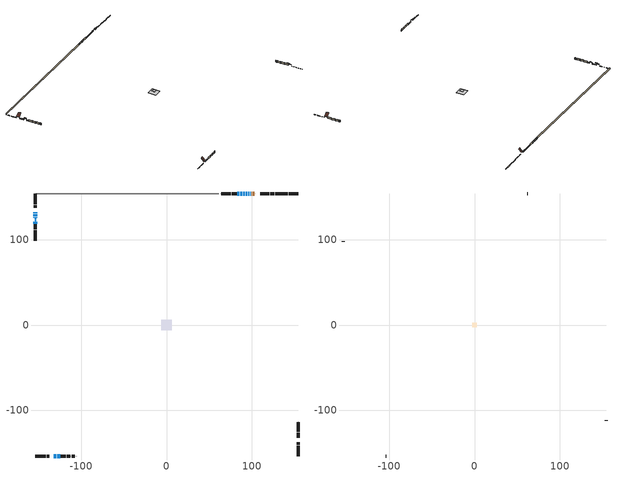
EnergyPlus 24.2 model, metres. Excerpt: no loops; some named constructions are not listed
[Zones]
conditioned space
 floor outside (Floor1 construction): -0.43,-0.43 -0.43,0.43 0.43,0.43 0.43,-0.43 z0.31
 floor adiabatic (Floor3 construction): -2.56,-2.56 -2.56,2.56 2.56,2.56 2.56,-2.56 z0.31
 floor adiabatic (Floor4 construction): -3.22,-3.22 -3.22,3.22 3.22,3.22 3.22,-3.22 z0.31
 floor adiabatic (AdiabaticFloorConstruction): -6.18,-6.18 -6.18,6.18 6.18,6.18 6.18,-6.18 z0.31
 floor foundation (Slab1 construction): -2.68,-2.68 -2.68,2.68 2.68,2.68 2.68,-2.68 z-0.73
 floor foundation (Slab1 construction 1): -3.12,-3.12 -3.12,3.12 3.12,3.12 3.12,-3.12 z-0.46
 wall outside (RimJoist1 construction): 126.28,154.05 121.39,154.05 / -154.05,-154.05 -149.16,-154.05 / -154.05,154.05 -154.05,149.16 / 154.05,-154.05 154.05,-149.16 z0.31:0.61
 wall outside (RimJoist2 construction): 120.46,154.05 113.48,154.05 / -148.23,-154.05 -141.24,-154.05 / -154.05,148.23 -154.05,141.24 / 154.05,-148.23 154.05,-141.24 z0.31:0.61
 wall outside (RimJoist3 construction): 112.55,154.05 109.86,154.05 / -140.32,-154.05 -137.63,-154.05 / -154.05,140.32 -154.05,137.63 / 154.05,-140.32 154.05,-137.63 z0.31:0.61
 wall outside (AdiabaticWallConstruction 1): 104.1,154.05 103.81,154.05 / 102.88,154.05 101.67,154.05 / 100.74,154.05 99.87,154.05 z0.31:2.34
 wall outside (AdiabaticWallConstruction): 98.95,154.05 98.15,154.05 / 97.23,154.05 95.78,154.05 / 94.85,154.05 92.57,154.05 / 91.64,154.05 91.18,154.05 / 90.25,154.05 89.74,154.05 / -154.05,131.86 -154.05,130.85 / -154.05,129.93 -154.05,127.12 / -131.86,-154.05 -129.06,-154.05 / 88.82,154.05 86.27,154.05 / -154.05,126.19 -154.05,125.79 / -128.14,-154.05 -127.67,-154.05 / -126.74,-154.05 -124.71,-154.05 / -154.05,120.93 -154.05,120.46 / 85.35,154.05 84.71,154.05 / 83.78,154.05 82.95,154.05 z0.31:1.53; -154.05,119.53 -154.05,118.67 z0.31:1.43
 wall outside (Wall1 construction): 82.02,154.05 76.29,154.05 / -123.78,-154.05 -118.04,-154.05 / -154.05,117.74 -154.05,112 / 154.05,-131.86 154.05,-126.13 z0.31:2.75
 wall outside (Wall2 construction): 75.36,154.05 71.27,154.05 / -117.11,-154.05 -113.03,-154.05 / -154.05,111.08 -154.05,106.99 / 154.05,-125.2 154.05,-121.11 z0.31:2.75
 wall outside (Wall3 construction): 70.34,154.05 70.19,154.05 / -112.1,-154.05 -111.95,-154.05 / -154.05,106.06 -154.05,105.91 / 154.05,-120.18 154.05,-120.03 z0.31:2.75
 wall outside (Wall4 construction): 69.26,154.05 65.47,154.05 / -111.02,-154.05 -107.22,-154.05 / -154.05,104.98 -154.05,101.18 / 154.05,-119.1 154.05,-115.3 z0.31:2.75
 wall outside (Wall6 construction): 64.54,154.05 64.31,154.05 / -106.29,-154.05 -106.06,-154.05 / -154.05,100.25 -154.05,100.02 / 154.05,-114.38 154.05,-114.15 z0.31:2.75
 wall outside (Wall7 construction): 63.38,154.05 63.27,154.05 / -105.13,-154.05 -105.02,-154.05 / -154.05,99.1 -154.05,98.98 / 154.05,-113.22 154.05,-113.1 z0.31:2.75
 wall foundation (FoundationWall1 construction): 154.05,154.05 143.07,154.05 z-0.73:0.31
 wall foundation (FoundationWall2 construction): 142.14,154.05 127.21,154.05 z-0.46:0.3
 wall adiabatic (Wall9 construction): 60.93,154.05 -153.12,154.05 z0.31:2.75
 window (WindowConstruction 13): 98.95,154.05 98.15,154.05 z0.31:1.53
 window (WindowConstruction 15): 97.23,154.05 95.78,154.05 z0.31:1.53
 window (WindowConstruction 6): 94.85,154.05 92.57,154.05 z0.31:1.53
 window (WindowConstruction 7): 91.64,154.05 91.18,154.05 z0.31:1.53
 window (WindowConstruction 8): 90.25,154.05 89.75,154.05 z0.31:1.53
 window (WindowConstruction 9): -154.05,131.86 -154.05,130.85 z0.31:1.53
 window (WindowConstruction 10): -154.05,129.93 -154.05,127.12 z0.31:1.53
 window (WindowConstruction 11): -131.86,-154.05 -129.07,-154.05 z0.31:1.53
 window (WindowConstruction): 88.82,154.05 86.27,154.05 z0.31:1.53
 window (WindowConstruction 12): -154.05,126.19 -154.05,125.79 z0.31:1.53
 window (WindowConstruction 1): -128.14,-154.05 -127.67,-154.05 z0.31:1.53
 window (WindowConstruction 2): -126.74,-154.05 -124.71,-154.05 z0.31:1.53
 window (WindowConstruction 3): -154.05,120.93 -154.05,120.46 z0.31:1.53
 window (WindowConstruction 14): 85.35,154.05 84.71,154.05 z0.31:1.53
 window (WindowConstruction 4): 83.78,154.05 82.95,154.05 z0.31:1.53
 window (WindowConstruction 5): -154.05,119.53 -154.05,118.67 z0.31:1.43
 door (Door): 104.1,154.05 103.81,154.05 z0.31:2.34
 door (Door 1): 102.88,154.05 101.67,154.05 z0.31:2.34
 door (Door 2): 100.74,154.05 99.87,154.05 z0.31:2.34
 ceiling adiabatic (AdiabaticFloorConstruction): 6.18,-6.18 6.18,6.18 -6.18,6.18 -6.18,-6.18 z0.31
 roof outside (Roof2 construction): -1.67,1.67 -1.67,-1.67 1.67,-1.67 1.67,1.67 z2.75
 roof outside (Roof3 construction): 105.02,154.05,2.75 105.02,149.69,7.11 106.57,149.69,7.11 106.57,154.05,2.75; -132.79,-154.05,2.75 -132.79,-149.69,7.11 -134.33,-149.69,7.11 -134.33,-154.05,2.75; -154.05,132.79,2.75 -149.69,132.79,7.11 -149.69,134.33,7.11 -154.05,134.33,2.75; 154.05,-132.79,2.75 149.69,-132.79,7.11 149.69,-134.33,7.11 154.05,-134.33,2.75
 roof outside (AdiabaticRoofConstruction): -154.05,123.64,2.75 -153.18,123.64,3.61 -153.18,124.87,3.61 -154.05,124.87,2.75; -154.05,121.85,2.75 -153.44,121.85,3.36 -153.44,122.72,3.36 -154.05,122.72,2.75
 skylight (SkylightConstruction): -154.05,123.65,2.75 -153.18,123.65,3.61 -153.18,124.86,3.61 -154.05,124.86,2.75
 skylight (SkylightConstruction 1): -154.05,121.85,2.75 -153.44,121.85,3.36 -153.44,122.72,3.36 -154.05,122.72,2.75
attic - vented
 floor to conditioned space (Floor2 construction Reversed): -2.42,-2.42 -2.42,2.42 2.42,2.42 2.42,-2.42 z2.75
 wall outside (Wall8 construction): 62.34,154.05 61.86,154.05 / -104.09,-154.05 -103.62,-154.05 / -154.05,98.05 -154.05,97.58 / 154.05,-112.18 154.05,-111.7 z0.31:2.75
 roof outside (Roof1 construction): 107.49,154.05,2.75 107.49,149.98,6.82 108.93,149.98,6.82 108.93,154.05,2.75; -135.26,-154.05,2.75 -135.26,-149.98,6.82 -136.7,-149.98,6.82 -136.7,-154.05,2.75; -154.05,135.26,2.75 -149.98,135.26,6.82 -149.98,136.7,6.82 -154.05,136.7,2.75; 154.05,-135.26,2.75 149.98,-135.26,6.82 149.98,-136.7,6.82 154.05,-136.7,2.75
[Schedule:Day:Interval]
clothes dryer exhaust 0 schedule day: No, 01:00, 0.123457, 02:00, 0.0740741, 03:00, 0.0493827, 04:00, 0.0246914, 05:00, 0.0493827, 06:00, 0.0740741, 07:00, 0.197531, 08:00, 0.395062, 09:00, 0.592593, 10:00, 0.839506, 11:00, 0.962963, 12:00, 1, 13:00, 0.91358, 14:00, 0.82716, 15:00, 0.716049, 16:00, 0.753086, 17:00, 0.679012, 18:00, 0.666667, 20:00, 0.62963, 21:00, 0.641975, 22:00, 0.666667, 23:00, 0.54321, 24:00, 0.296296
clothes dryer exhaust 0 schedule default day; cooling season schedule day; cooling season schedule day 2; cooling season schedule default day; exterior lighting schedule default day; natural vent schedule default day: No, 24:00, 0
cooling season schedule day 1: No, 24:00, 1
exterior lighting schedule day 10: No, 01:00, 0.552381, 03:00, 0.510952, 05:00, 0.483333, 06:00, 0.538571, 07:00, 0.607619, 08:00, 0.56619, 09:00, 0.428095, 10:00, 0.345238, 12:00, 0.331429, 13:00, 0.345238, 14:00, 0.386667, 15:00, 0.414286, 16:00, 0.483333, 17:00, 0.607619, 18:00, 0.773333, 19:00, 0.88381, 20:00, 0.939048, 21:00, 0.966667, 22:00, 0.897619, 23:00, 0.773333, 24:00, 0.649048
exterior lighting schedule day 11: No, 01:00, 0.571429, 03:00, 0.528571, 05:00, 0.5, 06:00, 0.557143, 07:00, 0.628571, 08:00, 0.585714, 09:00, 0.442857, 10:00, 0.357143, 12:00, 0.342857, 13:00, 0.357143, 14:00, 0.4, 15:00, 0.428571, 16:00, 0.5, 17:00, 0.628571, 18:00, 0.8, 19:00, 0.914286, 20:00, 0.971429, 21:00, 1, 22:00, 0.928571, 23:00, 0.8, 24:00, 0.671429
exterior lighting schedule day 6: No, 01:00, 0.390476, 03:00, 0.36119, 05:00, 0.341667, 06:00, 0.380714, 07:00, 0.429524, 08:00, 0.400238, 09:00, 0.302619, 10:00, 0.244048, 12:00, 0.234286, 13:00, 0.244048, 14:00, 0.273333, 15:00, 0.292857, 16:00, 0.341667, 17:00, 0.429524, 18:00, 0.546667, 19:00, 0.624762, 20:00, 0.66381, 21:00, 0.683333, 22:00, 0.634524, 23:00, 0.546667, 24:00, 0.45881
exterior lighting schedule day 7: No, 01:00, 0.419048, 03:00, 0.387619, 05:00, 0.366667, 06:00, 0.408571, 07:00, 0.460952, 08:00, 0.429524, 09:00, 0.324762, 10:00, 0.261905, 12:00, 0.251429, 13:00, 0.261905, 14:00, 0.293333, 15:00, 0.314286, 16:00, 0.366667, 17:00, 0.460952, 18:00, 0.586667, 19:00, 0.670476, 20:00, 0.712381, 21:00, 0.733333, 22:00, 0.680952, 23:00, 0.586667, 24:00, 0.492381
exterior lighting schedule day 8: No, 01:00, 0.466667, 03:00, 0.431667, 05:00, 0.408333, 06:00, 0.455, 07:00, 0.513333, 08:00, 0.478333, 09:00, 0.361667, 10:00, 0.291667, 12:00, 0.28, 13:00, 0.291667, 14:00, 0.326667, 15:00, 0.35, 16:00, 0.408333, 17:00, 0.513333, 18:00, 0.653333, 19:00, 0.746667, 20:00, 0.793333, 21:00, 0.816667, 22:00, 0.758333, 23:00, 0.653333, 24:00, 0.548333
exterior lighting schedule day 9: No, 01:00, 0.509524, 03:00, 0.47131, 05:00, 0.445833, 06:00, 0.496786, 07:00, 0.560476, 08:00, 0.522262, 09:00, 0.394881, 10:00, 0.318452, 12:00, 0.305714, 13:00, 0.318452, 14:00, 0.356667, 15:00, 0.382143, 16:00, 0.445833, 17:00, 0.560476, 18:00, 0.713333, 19:00, 0.815238, 20:00, 0.86619, 21:00, 0.891667, 22:00, 0.827976, 23:00, 0.713333, 24:00, 0.59869
[Schedule:Week:Daily]
clothes dryer exhaust 0 schedule Week Rule - Jan1-Dec31: clothes dryer exhaust 0 schedule day, clothes dryer exhaust 0 schedule day, clothes dryer exhaust 0 schedule day, clothes dryer exhaust 0 schedule day, clothes dryer exhaust 0 schedule day, clothes dryer exhaust 0 schedule day, clothes dryer exhaust 0 schedule day, clothes dryer exhaust 0 schedule default day, clothes dryer exhaust 0 schedule default day, clothes dryer exhaust 0 schedule default day, clothes dryer exhaust 0 schedule default day, clothes dryer exhaust 0 schedule default day
cooling season schedule Week Rule - Jan1-May26: cooling season schedule day, cooling season schedule day, cooling season schedule day, cooling season schedule day, cooling season schedule day, cooling season schedule day, cooling season schedule day, cooling season schedule default day, cooling season schedule default day, cooling season schedule default day, cooling season schedule default day, cooling season schedule default day
cooling season schedule Week Rule - May27-Jun2: cooling season schedule day, cooling season schedule day, cooling season schedule day, cooling season schedule day, cooling season schedule day, cooling season schedule day 1, cooling season schedule day 1, cooling season schedule default day, cooling season schedule default day, cooling season schedule default day, cooling season schedule default day, cooling season schedule default day
cooling season schedule Week Rule - Jun3-Aug25: cooling season schedule day 1, cooling season schedule day 1, cooling season schedule day 1, cooling season schedule day 1, cooling season schedule day 1, cooling season schedule day 1, cooling season schedule day 1, cooling season schedule default day, cooling season schedule default day, cooling season schedule default day, cooling season schedule default day, cooling season schedule default day
cooling season schedule Week Rule - Aug26-Sep1: cooling season schedule day 1, cooling season schedule day 1, cooling season schedule day 1, cooling season schedule day 1, cooling season schedule day 1, cooling season schedule day 1, cooling season schedule day 2, cooling season schedule default day, cooling season schedule default day, cooling season schedule default day, cooling season schedule default day, cooling season schedule default day
cooling season schedule Week Rule - Sep2-Dec31: cooling season schedule day 2, cooling season schedule day 2, cooling season schedule day 2, cooling season schedule day 2, cooling season schedule day 2, cooling season schedule day 2, cooling season schedule day 2, cooling season schedule default day, cooling season schedule default day, cooling season schedule default day, cooling season schedule default day, cooling season schedule default day
exterior lighting schedule Week Rule - Jul1-Jul28: exterior lighting schedule day 6, exterior lighting schedule day 6, exterior lighting schedule day 6, exterior lighting schedule day 6, exterior lighting schedule day 6, exterior lighting schedule day 6, exterior lighting schedule day 6, exterior lighting schedule default day, exterior lighting schedule default day, exterior lighting schedule default day, exterior lighting schedule default day, exterior lighting schedule default day
exterior lighting schedule Week Rule - Jul29-Aug4: exterior lighting schedule day 6, exterior lighting schedule day 6, exterior lighting schedule day 6, exterior lighting schedule day 7, exterior lighting schedule day 7, exterior lighting schedule day 7, exterior lighting schedule day 7, exterior lighting schedule default day, exterior lighting schedule default day, exterior lighting schedule default day, exterior lighting schedule default day, exterior lighting schedule default day
exterior lighting schedule Week Rule - Aug5-Aug25: exterior lighting schedule day 7, exterior lighting schedule day 7, exterior lighting schedule day 7, exterior lighting schedule day 7, exterior lighting schedule day 7, exterior lighting schedule day 7, exterior lighting schedule day 7, exterior lighting schedule default day, exterior lighting schedule default day, exterior lighting schedule default day, exterior lighting schedule default day, exterior lighting schedule default day
exterior lighting schedule Week Rule - Aug26-Sep1: exterior lighting schedule day 7, exterior lighting schedule day 7, exterior lighting schedule day 7, exterior lighting schedule day 7, exterior lighting schedule day 7, exterior lighting schedule day 7, exterior lighting schedule day 8, exterior lighting schedule default day, exterior lighting schedule default day, exterior lighting schedule default day, exterior lighting schedule default day, exterior lighting schedule default day
exterior lighting schedule Week Rule - Sep2-Sep29: exterior lighting schedule day 8, exterior lighting schedule day 8, exterior lighting schedule day 8, exterior lighting schedule day 8, exterior lighting schedule day 8, exterior lighting schedule day 8, exterior lighting schedule day 8, exterior lighting schedule default day, exterior lighting schedule default day, exterior lighting schedule default day, exterior lighting schedule default day, exterior lighting schedule default day
exterior lighting schedule Week Rule - Sep30-Oct6: exterior lighting schedule day 8, exterior lighting schedule day 9, exterior lighting schedule day 9, exterior lighting schedule day 9, exterior lighting schedule day 9, exterior lighting schedule day 9, exterior lighting schedule day 9, exterior lighting schedule default day, exterior lighting schedule default day, exterior lighting schedule default day, exterior lighting schedule default day, exterior lighting schedule default day
exterior lighting schedule Week Rule - Oct7-Oct27: exterior lighting schedule day 9, exterior lighting schedule day 9, exterior lighting schedule day 9, exterior lighting schedule day 9, exterior lighting schedule day 9, exterior lighting schedule day 9, exterior lighting schedule day 9, exterior lighting schedule default day, exterior lighting schedule default day, exterior lighting schedule default day, exterior lighting schedule default day, exterior lighting schedule default day
exterior lighting schedule Week Rule - Oct28-Nov3: exterior lighting schedule day 9, exterior lighting schedule day 9, exterior lighting schedule day 9, exterior lighting schedule day 9, exterior lighting schedule day 10, exterior lighting schedule day 10, exterior lighting schedule day 10, exterior lighting schedule default day, exterior lighting schedule default day, exterior lighting schedule default day, exterior lighting schedule default day, exterior lighting schedule default day
exterior lighting schedule Week Rule - Nov4-Nov24: exterior lighting schedule day 10, exterior lighting schedule day 10, exterior lighting schedule day 10, exterior lighting schedule day 10, exterior lighting schedule day 10, exterior lighting schedule day 10, exterior lighting schedule day 10, exterior lighting schedule default day, exterior lighting schedule default day, exterior lighting schedule default day, exterior lighting schedule default day, exterior lighting schedule default day
exterior lighting schedule Week Rule - Nov25-Dec1: exterior lighting schedule day 10, exterior lighting schedule day 10, exterior lighting schedule day 10, exterior lighting schedule day 10, exterior lighting schedule day 10, exterior lighting schedule day 10, exterior lighting schedule day 11, exterior lighting schedule default day, exterior lighting schedule default day, exterior lighting schedule default day, exterior lighting schedule default day, exterior lighting schedule default day
exterior lighting schedule Week Rule - Dec2-Dec31: exterior lighting schedule day 11, exterior lighting schedule day 11, exterior lighting schedule day 11, exterior lighting schedule day 11, exterior lighting schedule day 11, exterior lighting schedule day 11, exterior lighting schedule day 11, exterior lighting schedule default day, exterior lighting schedule default day, exterior lighting schedule default day, exterior lighting schedule default day, exterior lighting schedule default day
natural vent schedule Week Rule - Jan1-Dec31: natural vent schedule default day, natural vent schedule default day, natural vent schedule default day, natural vent schedule default day, natural vent schedule default day, natural vent schedule default day, natural vent schedule default day, natural vent schedule default day, natural vent schedule default day, natural vent schedule default day, natural vent schedule default day, natural vent schedule default day
[Schedule:Year]
clothes dryer exhaust 0 schedule: clothes dryer exhaust 0 schedule Week Rule - Jan1-Dec31, 1, 1, 12, 31
cooling season schedule: cooling season schedule Week Rule - Jan1-May26, 1, 1, 5, 26, cooling season schedule Week Rule - May27-Jun2, 5, 27, 6, 2, cooling season schedule Week Rule - Jun3-Aug25, 6, 3, 8, 25, cooling season schedule Week Rule - Aug26-Sep1, 8, 26, 9, 1, cooling season schedule Week Rule - Sep2-Dec31, 9, 2, 12, 31
natural vent schedule: natural vent schedule Week Rule - Jan1-Dec31, 1, 1, 12, 31
